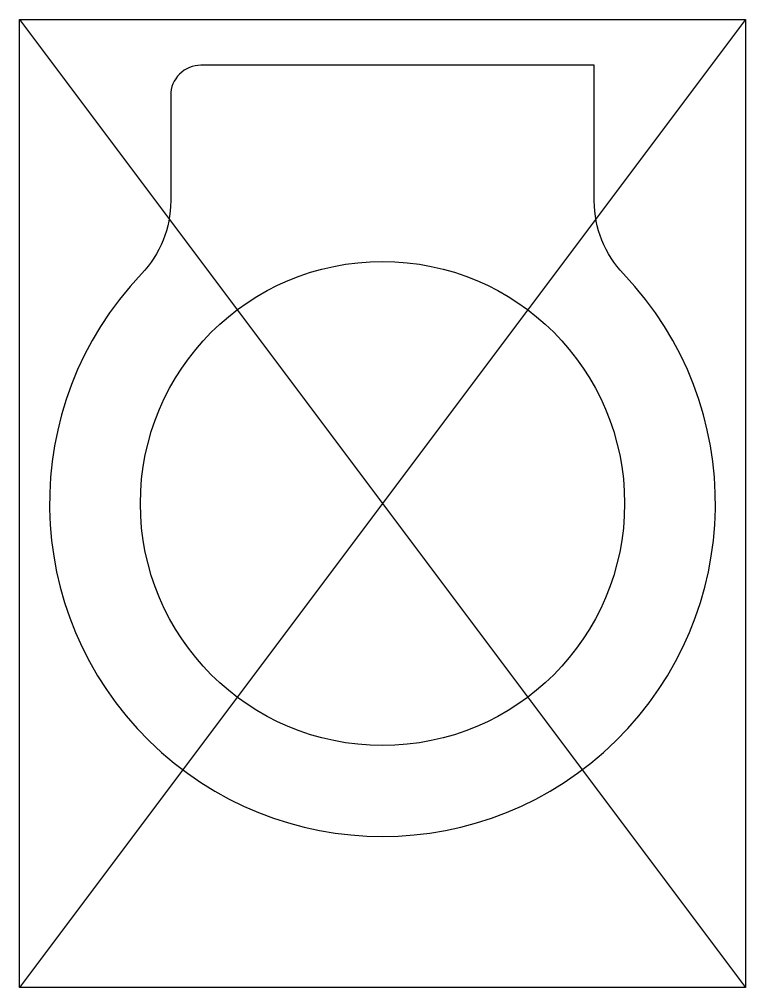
# Model space of a CAD drawing. Header units: millimetres. Extents: x 51 to 75, y -36.5 to -4.5.
import ezdxf

# ---------------------------------------------------------------- set-up
doc = ezdxf.new("R2010")
doc.units = ezdxf.units.MM
doc.layers.get('0').update_dxf_attribs({"linetype": 'CONTINUOUS'})

msp = doc.modelspace()

# ---------------------------------------------------------------- linework, layer by layer
for p, q in [((51, -4.5), (75, -36.5)), ((75, -4.5), (51, -36.5))]:
    msp.add_line(p, q)
msp.add_lwpolyline([(51, -4.5), (75, -4.5), (75, -36.5), (51, -36.5)], close=True)
msp.add_lwpolyline([(70, -10.5), (70, -6.015), (57, -6.015, 0.414214), (56, -7.015), (56, -10.5, -0.192582), (55.034, -12.914, 2.333333), (70.966, -12.914, -0.192582)], format="xyb", close=True)
msp.add_circle((63, -20.5), 8)

doc.saveas('drawing.dxf')
